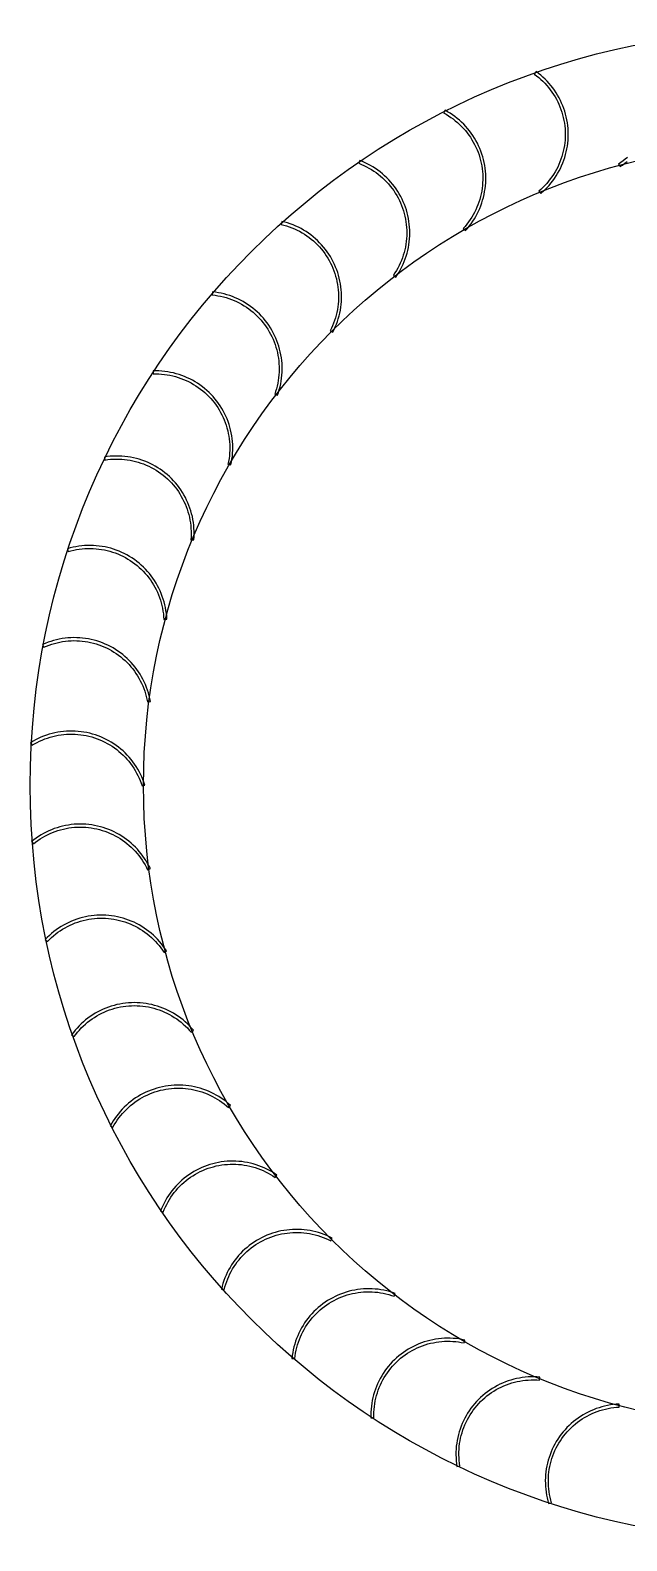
# Model space of a CAD drawing. Extents: x -300 to 300, y -300 to 300.
# Drawn here: x -300 to -63, y -300 to 300 of the extents above; entities that cross this region are included whole.
import ezdxf

# ---------------------------------------------------------------- set-up
doc = ezdxf.new("R2010")
doc.units = 0

msp = doc.modelspace()

# ---------------------------------------------------------------- linework, layer by layer
at = {"layer": 'ALABES'}
for points in [[(-97.198603, 235.129654), (-96.321562, 235.894394), (-95.474161, 236.691851), (-94.657619, 237.520879), (-93.873112, 238.380284), (-93.121769, 239.268828), (-92.404671, 240.185233), (-91.722851, 241.12818), (-91.07729, 242.096312), (-90.468917, 243.088234), (-89.898609, 244.10252), (-89.367185, 245.137709), (-88.87541, 246.192311), (-88.423994, 247.264808), (-88.013584, 248.353657), (-87.644773, 249.45729), (-87.318091, 250.574119), (-87.034008, 251.702535), (-86.792933, 252.840916), (-86.595214, 253.987622), (-86.441133, 255.141003), (-86.330915, 256.299398), (-86.264716, 257.46114), (-86.242633, 258.624557), (-86.264698, 259.787975), (-86.330877, 260.949718), (-86.441077, 262.108115), (-86.595138, 263.261499), (-86.792839, 264.408208), (-87.033896, 265.546592), (-87.317961, 266.675013), (-87.644625, 267.791847), (-88.013418, 268.895486), (-88.423809, 269.984342), (-88.875209, 271.056847), (-89.366966, 272.111457), (-89.898373, 273.146654), (-90.468665, 274.160949), (-91.077022, 275.152881), (-91.722567, 276.121023), (-92.404372, 277.063981), (-93.121455, 277.980398), (-93.872783, 278.868955), (-94.657276, 279.728372), (-95.473805, 280.557413), (-96.321193, 281.354884), (-97.198221, 282.119638), (-98.103628, 282.850574), (-99.036109, 283.546639), (-99.735561, 282.571567), (-98.839564, 281.902735), (-97.969582, 281.200398), (-97.126867, 280.465565), (-96.312633, 279.699295), (-95.528052, 278.90269), (-94.774252, 278.076898), (-94.052319, 277.223106), (-93.363293, 276.342544), (-92.708164, 275.43648), (-92.087875, 274.506217), (-91.503321, 273.553094), (-90.955341, 272.578483), (-90.444726, 271.583788), (-89.972209, 270.57044), (-89.53847, 269.539897), (-89.144135, 268.493644), (-88.789771, 267.433185), (-88.475888, 266.360047), (-88.202938, 265.275776), (-87.971313, 264.181931), (-87.781346, 263.080087), (-87.633313, 261.97183), (-87.527425, 260.858756), (-87.463834, 259.742466), (-87.442633, 258.624567), (-87.463852, 257.506669), (-87.527461, 256.39038), (-87.633367, 255.277307), (-87.781419, 254.169053), (-87.971403, 253.067212), (-88.203045, 251.973371), (-88.476014, 250.889104), (-88.789914, 249.815971), (-89.144296, 248.755518), (-89.538648, 247.709271), (-89.972402, 246.678735), (-90.444936, 245.665395), (-90.955568, 244.670708), (-91.503563, 243.696106), (-92.088133, 242.742993), (-92.708436, 241.81274), (-93.36358, 240.906686), (-94.052621, 240.026135), (-94.774568, 239.172356), (-95.528381, 238.346575), (-96.312975, 237.549983), (-97.127221, 236.783727), (-97.969948, 236.048907)], [(-127.057634, 220.431124), (-126.287915, 221.303798), (-125.551852, 222.205041), (-124.850506, 223.133557), (-124.184885, 224.088008), (-123.555948, 225.06702), (-122.9646, 226.069186), (-122.411693, 227.093061), (-121.898021, 228.137172), (-121.424325, 229.200017), (-120.991286, 230.280066), (-120.599528, 231.375763), (-120.249614, 232.485533), (-119.942048, 233.607776), (-119.677273, 234.740879), (-119.45567, 235.88321), (-119.277558, 237.033124), (-119.143194, 238.188968), (-119.05277, 239.349076), (-119.006417, 240.511779), (-119.004201, 241.675404), (-119.046126, 242.838275), (-119.132132, 243.998719), (-119.262094, 245.155066), (-119.435826, 246.30565), (-119.653078, 247.448817), (-119.913536, 248.58292), (-120.216826, 249.706326), (-120.562511, 250.81742), (-120.950094, 251.914601), (-121.379017, 252.996291), (-121.848663, 254.060932), (-122.358355, 255.106992), (-122.90736, 256.132965), (-123.494887, 257.137375), (-124.120091, 258.118776), (-124.782073, 259.075754), (-125.479878, 260.006934), (-126.212503, 260.910973), (-126.978894, 261.786572), (-127.777946, 262.63247), (-128.608511, 263.447448), (-129.469392, 264.230335), (-130.35935, 264.980003), (-131.277104, 265.695373), (-132.221334, 266.375416), (-133.190679, 267.019152), (-134.183746, 267.625655), (-135.199104, 268.194052), (-135.7653, 267.136025), (-134.789668, 266.589866), (-133.835455, 266.007093), (-132.904035, 265.388543), (-131.996749, 264.735107), (-131.114902, 264.047726), (-130.259764, 263.327389), (-129.432565, 262.575133), (-128.634497, 261.79204), (-127.866707, 260.979239), (-127.130302, 260.137898), (-126.426341, 259.269229), (-125.755837, 258.374482), (-125.119756, 257.454946), (-124.519013, 256.511943), (-123.954473, 255.546831), (-123.426948, 254.560999), (-122.937198, 253.555866), (-122.485927, 252.532879), (-122.073786, 251.493511), (-121.701367, 250.439257), (-121.369207, 249.371635), (-121.077783, 248.292182), (-120.827515, 247.202451), (-120.618764, 246.104012), (-120.451829, 244.998444), (-120.326952, 243.88734), (-120.244311, 242.772298), (-120.204026, 241.654925), (-120.206155, 240.536827), (-120.250695, 239.419615), (-120.337581, 238.304896), (-120.466688, 237.194276), (-120.637832, 236.089352), (-120.850764, 234.991715), (-121.10518, 233.902945), (-121.400712, 232.824609), (-121.736935, 231.75826), (-122.113366, 230.705432), (-122.529462, 229.667641), (-122.984625, 228.64638), (-123.478199, 227.643119), (-124.009474, 226.659303), (-124.577685, 225.696348), (-125.182015, 224.755639), (-125.821593, 223.838532), (-126.495499, 222.946345), (-127.202763, 222.080363), (-127.942366, 221.241832)], [(-154.742673, 201.960956), (-154.093446, 202.926633), (-153.481316, 203.916241), (-152.907166, 204.928357), (-152.371821, 205.961523), (-151.876051, 207.014253), (-151.420571, 208.085031), (-151.006036, 209.172316), (-150.633043, 210.274543), (-150.302128, 211.390125), (-150.013769, 212.517456), (-149.768379, 213.654915), (-149.566313, 214.800862), (-149.407861, 215.953651), (-149.293251, 217.111619), (-149.222648, 218.273102), (-149.196153, 219.436428), (-149.213806, 220.599921), (-149.27558, 221.761907), (-149.381387, 222.920713), (-149.531074, 224.074672), (-149.724426, 225.222123), (-149.961164, 226.361413), (-150.240948, 227.490903), (-150.563375, 228.608968), (-150.927981, 229.713997), (-151.334241, 230.804401), (-151.78157, 231.878609), (-152.269325, 232.935077), (-152.796803, 233.972282), (-153.363246, 234.988732), (-153.967837, 235.982963), (-154.609706, 236.953546), (-155.287931, 237.899083), (-156.001534, 238.818212), (-156.749488, 239.709611), (-157.530716, 240.571997), (-158.344095, 241.404128), (-159.188454, 242.204806), (-160.062576, 242.97288), (-160.965204, 243.707244), (-161.895039, 244.40684), (-162.850742, 245.070661), (-163.830938, 245.697753), (-164.834216, 246.287212), (-165.859131, 246.83819), (-166.904208, 247.349894), (-167.967943, 247.821587), (-169.048806, 248.252591), (-169.472057, 247.129712), (-168.433484, 246.715571), (-167.411367, 246.262333), (-166.407179, 245.770649), (-165.422364, 245.241229), (-164.45834, 244.674832), (-163.516495, 244.072276), (-162.598184, 243.434426), (-161.704729, 242.762202), (-160.837416, 242.056571), (-159.997494, 241.318548), (-159.186171, 240.549196), (-158.404616, 239.749622), (-157.653953, 238.920978), (-156.935263, 238.064455), (-156.24958, 237.181287), (-155.597891, 236.272745), (-154.981135, 235.340136), (-154.400198, 234.384804), (-153.855918, 233.408123), (-153.349078, 232.411499), (-152.880406, 231.396366), (-152.450579, 230.364186), (-152.060214, 229.316445), (-151.709873, 228.25465), (-151.400061, 227.18033), (-151.131224, 226.095031), (-150.903748, 225.000316), (-150.717961, 223.89776), (-150.574131, 222.788949), (-150.472464, 221.675482), (-150.413107, 220.558959), (-150.396145, 219.440987), (-150.421602, 218.323178), (-150.489443, 217.207138), (-150.599569, 216.094475), (-150.751822, 214.98679), (-150.945982, 213.885677), (-151.181771, 212.792722), (-151.458848, 211.709498), (-151.776816, 210.637563), (-152.135215, 209.578462), (-152.533532, 208.533717), (-152.971191, 207.504834), (-153.447563, 206.493292), (-153.961963, 205.500549), (-154.51365, 204.528032), (-155.10183, 203.577142), (-155.725656, 202.649248)], [(-179.780023, 180.03518), (-179.262396, 181.077336), (-178.784673, 182.138378), (-178.347542, 183.216776), (-177.951632, 184.310981), (-177.597513, 185.419415), (-177.285694, 186.540484), (-177.016625, 187.672575), (-176.790692, 188.814057), (-176.608221, 189.963288), (-176.469475, 191.118614), (-176.374653, 192.278371), (-176.323891, 193.44089), (-176.317264, 194.604498), (-176.354779, 195.76752), (-176.436384, 196.928282), (-176.561961, 198.085113), (-176.731329, 199.236348), (-176.944244, 200.38033), (-177.2004, 201.515412), (-177.499429, 202.639961), (-177.840898, 203.752357), (-178.224319, 204.851), (-178.649137, 205.934308), (-179.114742, 207.000722), (-179.620464, 208.048708), (-180.165575, 209.076755), (-180.74929, 210.083385), (-181.370768, 211.06715), (-182.029116, 212.026631), (-182.723386, 212.96045), (-183.452578, 213.867261), (-184.215643, 214.745759), (-185.011482, 215.594681), (-185.838951, 216.412803), (-186.696857, 217.198948), (-187.583966, 217.951985), (-188.499001, 218.67083), (-189.440646, 219.354448), (-190.407544, 220.001855), (-191.398303, 220.612119), (-192.411499, 221.184362), (-193.445672, 221.717761), (-194.499334, 222.211546), (-195.570968, 222.665008), (-196.659032, 223.077494), (-197.761959, 223.448411), (-198.878162, 223.777223), (-200.006035, 224.063459), (-200.2791, 222.89494), (-199.195356, 222.619904), (-198.122825, 222.303956), (-197.06305, 221.947552), (-196.017557, 221.551205), (-194.98785, 221.115484), (-193.975413, 220.641018), (-192.981703, 220.128489), (-192.008148, 219.578635), (-191.056152, 218.992248), (-190.127084, 218.370171), (-189.222282, 217.7133), (-188.343048, 217.02258), (-187.490647, 216.299005), (-186.666307, 215.543618), (-185.871213, 214.757505), (-185.106511, 213.941798), (-184.373302, 213.097671), (-183.672639, 212.226339), (-183.005533, 211.329057), (-182.372943, 210.407115), (-181.77578, 209.461841), (-181.214903, 208.494595), (-180.69112, 207.50677), (-180.205185, 206.499788), (-179.757796, 205.475097), (-179.349599, 204.434174), (-178.98118, 203.378515), (-178.65307, 202.309642), (-178.365742, 201.229091), (-178.119608, 200.138419), (-177.915023, 199.039196), (-177.752281, 197.933003), (-177.631618, 196.821434), (-177.553206, 195.706087), (-177.517158, 194.588568), (-177.523526, 193.470487), (-177.572301, 192.353451), (-177.663414, 191.23907), (-177.796731, 190.128947), (-177.972063, 189.02468), (-178.189156, 187.927859), (-178.447698, 186.840061), (-178.747317, 185.762854), (-179.087581, 184.697787), (-179.468001, 183.646394), (-179.888029, 182.610188), (-180.347061, 181.59066), (-180.844436, 180.589278)], [(-201.741286, 155.028952), (-201.364116, 156.129757), (-201.028974, 157.244076), (-200.736342, 158.370306), (-200.486642, 159.506826), (-200.280232, 160.651999), (-200.117409, 161.804178), (-199.998409, 162.961704), (-199.923403, 164.122911), (-199.892498, 165.286128), (-199.905739, 166.449679), (-199.963107, 167.611891), (-200.064519, 168.77109), (-200.209829, 169.925609), (-200.398829, 171.073784), (-200.631245, 172.213964), (-200.906744, 173.344507), (-201.22493, 174.463786), (-201.585343, 175.57019), (-201.987466, 176.662126), (-202.430719, 177.738023), (-202.914464, 178.796332), (-203.438006, 179.83553), (-204.00059, 180.85412), (-204.601407, 181.850637), (-205.239592, 182.823647), (-205.914226, 183.771748), (-206.624339, 184.693576), (-207.368908, 185.587805), (-208.146861, 186.453147), (-208.957079, 187.288356), (-209.798395, 188.092231), (-210.669599, 188.863613), (-211.569436, 189.601394), (-212.496612, 190.304511), (-213.449791, 190.971951), (-214.427602, 191.602755), (-215.428637, 192.196014), (-216.451455, 192.750874), (-217.494585, 193.266537), (-218.556524, 193.74226), (-219.635745, 194.177359), (-220.730693, 194.571207), (-221.839792, 194.923238), (-222.961447, 195.232945), (-224.094042, 195.499881), (-225.235948, 195.723663), (-226.385521, 195.903969), (-227.541106, 196.040539), (-227.659313, 194.846375), (-226.548941, 194.715148), (-225.444345, 194.541897), (-224.347117, 194.32687), (-223.258834, 194.070378), (-222.181064, 193.772789), (-221.115359, 193.434532), (-220.063251, 193.056093), (-219.026255, 192.638017), (-218.005865, 192.180907), (-217.003548, 191.685419), (-216.020747, 191.152268), (-215.058878, 190.582221), (-214.119324, 189.976097), (-213.203438, 189.33477), (-212.312539, 188.659163), (-211.447908, 187.950248), (-210.61079, 187.209046), (-209.80239, 186.436623), (-209.023872, 185.634092), (-208.276357, 184.802607), (-207.560919, 183.943365), (-206.87859, 183.057604), (-206.230351, 182.146597), (-205.617135, 181.211657), (-205.039825, 180.254128), (-204.499252, 179.275391), (-203.996195, 178.276852), (-203.531376, 177.25995), (-203.105465, 176.226147), (-202.719076, 175.176933), (-202.372763, 174.113818), (-202.067027, 173.038331), (-201.802307, 171.95202), (-201.578984, 170.85645), (-201.397379, 169.753198), (-201.257754, 168.64385), (-201.160309, 167.530005), (-201.105186, 166.413265), (-201.092463, 165.295237), (-201.122159, 164.177532), (-201.194231, 163.061758), (-201.308575, 161.94952), (-201.465027, 160.84242), (-201.663361, 159.742052), (-201.903292, 158.649999), (-202.184475, 157.567833), (-202.506504, 156.497112), (-202.868917, 155.439376)], [(-220.2507, 127.370136), (-220.020441, 128.510754), (-219.833614, 129.659285), (-219.690488, 130.814076), (-219.591269, 131.973465), (-219.5361, 133.135783), (-219.52506, 134.299358), (-219.558166, 135.462513), (-219.635369, 136.623576), (-219.756559, 137.780875), (-219.92156, 138.932744), (-220.130136, 140.077525), (-220.381987, 141.21357), (-220.676749, 142.339245), (-221.013998, 143.452928), (-221.39325, 144.553017), (-221.813958, 145.637928), (-222.275516, 146.7061), (-222.777261, 147.755995), (-223.31847, 148.786102), (-223.898363, 149.794939), (-224.516107, 150.781052), (-225.170812, 151.743023), (-225.861536, 152.679468), (-226.587285, 153.589037), (-227.347013, 154.470423), (-228.139628, 155.322355), (-228.963988, 156.143609), (-229.818907, 156.933002), (-230.703155, 157.689397), (-231.615458, 158.411706), (-232.554503, 159.09889), (-233.51894, 159.749958), (-234.507378, 160.363975), (-235.518397, 160.940056), (-236.55054, 161.477371), (-237.602322, 161.975148), (-238.672229, 162.432671), (-239.758721, 162.849279), (-240.860234, 163.224375), (-241.975182, 163.557417), (-243.101962, 163.847928), (-244.23895, 164.095487), (-245.38451, 164.299739), (-246.536994, 164.460391), (-247.694742, 164.57721), (-248.856088, 164.650029), (-250.01936, 164.678743), (-251.182885, 164.66331), (-251.144211, 163.463934), (-250.02621, 163.478763), (-248.908451, 163.451172), (-247.792542, 163.381202), (-246.680091, 163.268954), (-245.572699, 163.114588), (-244.471959, 162.918327), (-243.379456, 162.680453), (-242.296762, 162.401309), (-241.225436, 162.081297), (-240.16702, 161.720877), (-239.123038, 161.320568), (-238.094991, 160.880947), (-237.08436, 160.402645), (-236.0926, 159.886352), (-235.121138, 159.332811), (-234.171372, 158.742818), (-233.244669, 158.117222), (-232.342364, 157.456925), (-231.465755, 156.762876), (-230.616104, 156.036075), (-229.794634, 155.277568), (-229.002527, 154.488446), (-228.240924, 153.669845), (-227.51092, 152.822944), (-226.813566, 151.948962), (-226.149867, 151.049156), (-225.520777, 150.124822), (-224.927203, 149.177291), (-224.369998, 148.207925), (-223.849964, 147.218121), (-223.36785, 146.209304), (-222.92435, 145.182924), (-222.520103, 144.14046), (-222.155689, 143.083412), (-221.831635, 142.013302), (-221.548405, 140.93167), (-221.306409, 139.840073), (-221.105993, 138.740082), (-220.947447, 137.63328), (-220.830999, 136.521261), (-220.756817, 135.405625), (-220.725006, 134.287978), (-220.735614, 133.169928), (-220.788625, 132.053086), (-220.883962, 130.939058), (-221.021488, 129.829449), (-221.201005, 128.725854), (-221.422256, 127.629864)], [(-234.991564, 97.531982), (-234.912155, 98.692896), (-234.87684, 99.855987), (-234.885669, 101.01958), (-234.938629, 102.182001), (-235.035645, 103.341577), (-235.176577, 104.496638), (-235.361222, 105.645521), (-235.589313, 106.786574), (-235.860524, 107.918154), (-236.174463, 109.038631), (-236.530678, 110.146394), (-236.928658, 111.239847), (-237.367828, 112.317417), (-237.847557, 113.377553), (-238.367155, 114.418728), (-238.925873, 115.439444), (-239.522907, 116.438232), (-240.157398, 117.413655), (-240.828433, 118.364307), (-241.535045, 119.288821), (-242.276217, 120.185867), (-243.050884, 121.054152), (-243.857929, 121.892427), (-244.696191, 122.699486), (-245.564464, 123.474167), (-246.461497, 124.215354), (-247.386, 124.921981), (-248.336642, 125.593031), (-249.312054, 126.227538), (-250.310832, 126.824588), (-251.33154, 127.383323), (-252.372706, 127.902937), (-253.432834, 128.382684), (-254.510397, 128.821872), (-255.603844, 129.219869), (-256.711601, 129.576102), (-257.832073, 129.890059), (-258.963648, 130.161288), (-260.104697, 130.389399), (-261.253578, 130.574062), (-262.408637, 130.715012), (-263.568211, 130.812047), (-264.730631, 130.865027), (-265.894224, 130.873874), (-267.057315, 130.838578), (-268.218231, 130.759188), (-269.375299, 130.635819), (-270.526855, 130.468647), (-270.331963, 129.28458), (-269.225461, 129.44521), (-268.113663, 129.563753), (-266.998169, 129.640036), (-265.880584, 129.673952), (-264.762517, 129.66545), (-263.645576, 129.614544), (-262.531371, 129.521305), (-261.421504, 129.38587), (-260.317574, 129.208431), (-259.221168, 128.989246), (-258.133866, 128.728629), (-257.057233, 128.426955), (-255.992817, 128.08466), (-254.942152, 127.702234), (-253.906749, 127.28023), (-252.888099, 126.819253), (-251.887668, 126.319969), (-250.906896, 125.783095), (-249.947195, 125.209405), (-249.009946, 124.599723), (-248.096499, 123.954928), (-247.208167, 123.275948), (-246.346231, 122.56376), (-245.511929, 121.819389), (-244.706464, 121.043906), (-243.930995, 120.238429), (-243.186637, 119.404115), (-242.474463, 118.542167), (-241.795497, 117.653824), (-241.150717, 116.740366), (-240.541051, 115.803108), (-239.967376, 114.843397), (-239.430518, 113.862617), (-238.93125, 112.862178), (-238.47029, 111.84352), (-238.048302, 110.808111), (-237.665894, 109.757439), (-237.323615, 108.693018), (-237.021959, 107.616379), (-236.76136, 106.529073), (-236.542192, 105.432664), (-236.364772, 104.328731), (-236.229354, 103.218862), (-236.136134, 102.104655), (-236.085245, 100.987714), (-236.076762, 99.869646), (-236.110696, 98.752062), (-236.186998, 97.636569)], [(-245.711657, 66.025028), (-245.784457, 67.186375), (-245.901257, 68.344125), (-246.06189, 69.496612), (-246.266124, 70.642175), (-246.513665, 71.779167), (-246.804157, 72.905951), (-247.137181, 74.020905), (-247.512259, 75.122424), (-247.92885, 76.208923), (-248.386355, 77.278837), (-248.884115, 78.330627), (-249.421414, 79.362779), (-249.997478, 80.373807), (-250.611479, 81.362256), (-251.262532, 82.326703), (-251.9497, 83.265759), (-252.671994, 84.178074), (-253.428375, 85.062334), (-254.217754, 85.917266), (-255.038995, 86.741639), (-255.890914, 87.534268), (-256.772287, 88.294011), (-257.681845, 89.019774), (-258.618278, 89.710513), (-259.580239, 90.365234), (-260.566342, 90.982994), (-261.575169, 91.562904), (-262.605268, 92.104129), (-263.655155, 92.605891), (-264.723319, 93.067467), (-265.808224, 93.488192), (-266.908306, 93.867462), (-268.021984, 94.204729), (-269.147654, 94.49951), (-270.283695, 94.751378), (-271.428472, 94.959973), (-272.580339, 95.124993), (-273.737636, 95.246202), (-274.898697, 95.323424), (-276.061853, 95.356548), (-277.225427, 95.345527), (-278.387746, 95.290377), (-279.547137, 95.191177), (-280.701931, 95.04807), (-281.850465, 94.861261), (-282.991086, 94.631021), (-284.122152, 94.357679), (-285.242037, 94.04163), (-284.894259, 92.89313), (-283.818191, 93.196814), (-282.731377, 93.459461), (-281.635383, 93.680694), (-280.531786, 93.860193), (-279.422174, 93.997701), (-278.308145, 94.09302), (-277.191301, 94.146013), (-276.073252, 94.156602), (-274.955605, 94.124774), (-273.83997, 94.050573), (-272.727953, 93.934107), (-271.621154, 93.775543), (-270.521166, 93.57511), (-269.429573, 93.333096), (-268.347945, 93.049849), (-267.27784, 92.725777), (-266.220799, 92.361346), (-265.178341, 91.957082), (-264.151969, 91.513565), (-263.143159, 91.031435), (-262.153364, 90.511385), (-261.184007, 89.954164), (-260.236485, 89.360574), (-259.312162, 88.73147), (-258.412367, 88.067756), (-257.538396, 87.370388), (-256.691506, 86.640371), (-255.872918, 85.878754), (-255.083809, 85.086634), (-254.325315, 84.265152), (-253.598527, 83.415489), (-252.904493, 82.538868), (-252.24421, 81.636553), (-251.61863, 80.70984), (-251.028652, 79.760065), (-250.475127, 78.788593), (-249.95885, 77.796825), (-249.480565, 76.786186), (-249.04096, 75.758132), (-248.640668, 74.714143), (-248.280265, 73.655721), (-247.96027, 72.58439), (-247.681144, 71.501692), (-247.443288, 70.409185), (-247.247045, 69.308442), (-247.092697, 68.201047), (-246.980466, 67.088594), (-246.910515, 65.972685)], [(-252.227555, 33.388368), (-252.451319, 34.530277), (-252.718237, 35.662877), (-253.027925, 36.784537), (-253.379938, 37.893642), (-253.773768, 38.988597), (-254.208849, 40.067824), (-254.684555, 41.129771), (-255.200201, 42.172909), (-255.755045, 43.195736), (-256.348288, 44.196781), (-256.979076, 45.174602), (-257.646501, 46.127792), (-258.349602, 47.054979), (-259.087368, 47.954828), (-259.858737, 48.826045), (-260.662598, 49.667374), (-261.497794, 50.477606), (-262.363123, 51.255573), (-263.25734, 52.000156), (-264.179156, 52.710284), (-265.127247, 53.384933), (-266.100246, 54.023134), (-267.096753, 54.623967), (-268.115335, 55.186568), (-269.154524, 55.710127), (-270.212825, 56.193889), (-271.288715, 56.63716), (-272.380644, 57.0393), (-273.487043, 57.399731), (-274.606317, 57.717935), (-275.736855, 57.993452), (-276.877031, 58.225888), (-278.025203, 58.414906), (-279.179719, 58.560235), (-280.338917, 58.661666), (-281.501128, 58.719052), (-282.664679, 58.732312), (-283.827896, 58.701426), (-284.989104, 58.626438), (-286.146632, 58.507457), (-287.298814, 58.344654), (-288.443991, 58.138262), (-289.580515, 57.88858), (-290.706749, 57.595966), (-291.821074, 57.260842), (-292.921884, 56.88369), (-294.007596, 56.465053), (-295.076647, 56.005534), (-294.581936, 54.912254), (-293.554712, 55.353795), (-292.511479, 55.756052), (-291.453738, 56.118448), (-290.383011, 56.44046), (-289.300841, 56.721626), (-288.208784, 56.961539), (-287.108412, 57.159855), (-286.00131, 57.316289), (-284.88907, 57.430615), (-283.773295, 57.502669), (-282.655589, 57.532346), (-281.537562, 57.519606), (-280.420823, 57.464464), (-279.306979, 57.367002), (-278.197634, 57.227359), (-277.094384, 57.045736), (-275.998818, 56.822395), (-274.912512, 56.557657), (-273.837029, 56.251903), (-272.773919, 55.905574), (-271.724712, 55.519167), (-270.690916, 55.09324), (-269.674022, 54.628405), (-268.675491, 54.125331), (-267.696762, 53.584742), (-266.739243, 53.007416), (-265.804313, 52.394185), (-264.893317, 51.745931), (-264.007566, 51.063588), (-263.148336, 50.348137), (-262.316863, 49.600607), (-261.514344, 48.822076), (-260.741935, 48.013664), (-260.000746, 47.176534), (-259.291845, 46.311892), (-258.616252, 45.420982), (-257.974941, 44.505085), (-257.368832, 43.565522), (-256.7988, 42.603643), (-256.265665, 41.620834), (-255.770194, 40.618509), (-255.3131, 39.598111), (-254.895041, 38.561109), (-254.51662, 37.508995), (-254.178379, 36.443283), (-253.880808, 35.365509), (-253.624333, 34.277222), (-253.409324, 33.17999)], [(-254.42777, 0.180423), (-254.798668, 1.283357), (-255.211137, 2.371427), (-255.664581, 3.443069), (-256.15835, 4.496739), (-256.691731, 5.53092), (-257.263958, 6.544125), (-257.874206, 7.534895), (-258.521597, 8.501803), (-259.2052, 9.443459), (-259.92403, 10.358506), (-260.677053, 11.245627), (-261.463184, 12.103546), (-262.281293, 12.931028), (-263.130201, 13.726881), (-264.008687, 14.48996), (-264.915486, 15.219167), (-265.849294, 15.913451), (-266.808765, 16.571815), (-267.792519, 17.19331), (-268.79914, 17.777041), (-269.827179, 18.322168), (-270.875155, 18.827907), (-271.941562, 19.29353), (-273.024863, 19.718366), (-274.1235, 20.101804), (-275.235891, 20.443292), (-276.360435, 20.742338), (-277.495513, 20.998513), (-278.639491, 21.211446), (-279.790724, 21.380833), (-280.947553, 21.506429), (-282.108313, 21.588052), (-283.271334, 21.625587), (-284.434943, 21.618978), (-285.597463, 21.568236), (-286.757221, 21.473432), (-287.912549, 21.334705), (-289.061783, 21.152253), (-290.203269, 20.926338), (-291.335364, 20.657287), (-292.456438, 20.345487), (-293.564878, 19.991386), (-294.659089, 19.595493), (-295.737495, 19.15838), (-296.798544, 18.680674), (-297.840709, 18.163064), (-298.862489, 17.606295), (-299.862415, 17.011167), (-299.229234, 15.991814), (-298.268431, 16.563656), (-297.286628, 17.098642), (-296.285238, 17.596), (-295.265703, 18.055016), (-294.22949, 18.475027), (-293.17809, 18.85543), (-292.113018, 19.195677), (-291.035806, 19.495278), (-289.948004, 19.753803), (-288.851179, 19.970878), (-287.746909, 20.146192), (-286.636784, 20.279491), (-285.522401, 20.370586), (-284.405365, 20.419343), (-283.287284, 20.425693), (-282.169766, 20.389627), (-281.05442, 20.311197), (-279.942852, 20.190515), (-278.836662, 20.027756), (-277.737442, 19.823153), (-276.646775, 19.577001), (-275.566229, 19.289655), (-274.497361, 18.961528), (-273.441708, 18.593092), (-272.400791, 18.184878), (-271.376108, 17.737473), (-270.369133, 17.251521), (-269.381317, 16.727722), (-268.41408, 16.166829), (-267.468816, 15.569651), (-266.546884, 14.937046), (-265.649612, 14.269925), (-264.778292, 13.569249), (-263.934177, 12.836025), (-263.118482, 12.07131), (-262.332382, 11.276204), (-261.577008, 10.451851), (-260.853448, 9.599439), (-260.162742, 8.720193), (-259.505886, 7.81538), (-258.883824, 6.886302), (-258.297452, 5.934297), (-257.747614, 4.960734), (-257.235101, 3.967015), (-256.760651, 2.95457), (-256.324948, 1.924857), (-255.928617, 0.879357), (-255.57223, -0.180423)], [(-252.274655, -33.030608), (-252.786342, -31.985522), (-253.337303, -30.960599), (-253.926746, -29.957312), (-254.553822, -28.977106), (-255.217628, -28.021392), (-255.917209, -27.091546), (-256.651558, -26.188905), (-257.419617, -25.314771), (-258.220282, -24.470399), (-259.0524, -23.657007), (-259.914773, -22.875764), (-260.80616, -22.127795), (-261.725278, -21.414178), (-262.670803, -20.735938), (-263.641376, -20.094052), (-264.635598, -19.489445), (-265.652038, -18.922986), (-266.689235, -18.395491), (-267.745694, -17.907719), (-268.819895, -17.460373), (-269.910292, -17.054095), (-271.015316, -16.689471), (-272.133375, -16.367026), (-273.262861, -16.087224), (-274.402148, -15.850467), (-275.549595, -15.657097), (-276.703551, -15.507391), (-277.862356, -15.401565), (-279.024341, -15.339772), (-280.187834, -15.322101), (-281.35116, -15.348576), (-282.512644, -15.41916), (-283.670614, -15.533752), (-284.823405, -15.692185), (-285.969356, -15.894233), (-287.106819, -16.139604), (-288.234155, -16.427945), (-289.349742, -16.758842), (-290.451975, -17.131817), (-291.539266, -17.546334), (-292.610052, -18.001797), (-293.66279, -18.497549), (-294.695965, -19.032878), (-295.70809, -19.607012), (-296.697708, -20.219125), (-297.663396, -20.868337), (-298.603762, -21.553712), (-299.517453, -22.274265), (-298.756637, -23.202251), (-297.878694, -22.50989), (-296.97512, -21.851331), (-296.047215, -21.22752), (-295.096316, -20.639355), (-294.12379, -20.087684), (-293.131039, -19.573301), (-292.119489, -19.096945), (-291.090599, -18.659302), (-290.045848, -18.261003), (-288.98674, -17.90262), (-287.9148, -17.58467), (-286.831571, -17.30761), (-285.738613, -17.07184), (-284.637497, -16.877697), (-283.52981, -16.725462), (-282.417145, -16.615354), (-281.301104, -16.547532), (-280.183294, -16.522092), (-279.065323, -16.539072), (-277.948801, -16.598448), (-276.835335, -16.700133), (-275.726527, -16.843981), (-274.623974, -17.029786), (-273.529262, -17.257279), (-272.443968, -17.526134), (-271.369653, -17.835964), (-270.307863, -18.186322), (-269.260128, -18.576704), (-268.227955, -19.006548), (-267.21283, -19.475236), (-266.216215, -19.982092), (-265.239542, -20.526388), (-264.284219, -21.10734), (-263.351621, -21.724112), (-262.443089, -22.375815), (-261.559932, -23.061512), (-260.703421, -23.780217), (-259.874789, -24.530893), (-259.075228, -25.312461), (-258.305889, -26.123796), (-257.56788, -26.963731), (-256.862262, -27.831055), (-256.190053, -28.72452), (-255.552218, -29.642842), (-254.949677, -30.584697), (-254.383296, -31.54873), (-253.853891, -32.533554), (-253.362224, -33.53775)], [(-245.805051, -65.676477), (-246.448771, -64.707121), (-247.128799, -63.76288), (-247.844154, -62.845114), (-248.593807, -61.955144), (-249.37668, -61.09425), (-250.191645, -60.263672), (-251.03753, -59.464606), (-251.913116, -58.698202), (-252.817144, -57.965562), (-253.748312, -57.267741), (-254.70528, -56.605744), (-255.68667, -55.980524), (-256.691071, -55.39298), (-257.717035, -54.843959), (-258.763087, -54.33425), (-259.82772, -53.864587), (-260.909403, -53.435647), (-262.006578, -53.048046), (-263.117666, -52.702342), (-264.241068, -52.399034), (-265.375166, -52.138557), (-266.518329, -51.921288), (-267.668911, -51.747537), (-268.825255, -51.617556), (-269.985698, -51.531531), (-271.148569, -51.489587), (-272.312194, -51.491784), (-273.474898, -51.538118), (-274.635007, -51.628523), (-275.790853, -51.762869), (-276.94077, -51.940963), (-278.083105, -52.162547), (-279.216212, -52.427303), (-280.33846, -52.734851), (-281.448235, -53.084747), (-282.543939, -53.476487), (-283.623995, -53.909509), (-284.686847, -54.383188), (-285.730967, -54.896842), (-286.754851, -55.449733), (-287.757026, -56.041065), (-288.736049, -56.669986), (-289.690511, -57.335591), (-290.619038, -58.036922), (-291.520293, -58.77297), (-292.39298, -59.542675), (-293.235841, -60.344929), (-294.047665, -61.178578), (-293.172231, -61.999319), (-292.39217, -61.198287), (-291.582286, -60.427421), (-290.743743, -59.687831), (-289.87775, -58.980581), (-288.985552, -58.30669), (-288.068433, -57.667127), (-287.127715, -57.062812), (-286.164751, -56.494617), (-285.180926, -55.963358), (-284.177658, -55.4698), (-283.156389, -55.014654), (-282.118591, -54.598574), (-281.065757, -54.222161), (-279.999402, -53.885955), (-278.921062, -53.59044), (-277.832288, -53.336042), (-276.734648, -53.123127), (-275.629721, -52.952002), (-274.519098, -52.822912), (-273.404378, -52.736044), (-272.287165, -52.691523), (-271.169067, -52.689412), (-270.051694, -52.729715), (-268.936654, -52.812374), (-267.825552, -52.93727), (-266.719987, -53.104222), (-265.621551, -53.312991), (-264.531824, -53.563277), (-263.452376, -53.854718), (-262.384759, -54.186896), (-261.330511, -54.559332), (-260.29115, -54.97149), (-259.26817, -55.422777), (-258.263046, -55.912543), (-257.277222, -56.440084), (-256.31212, -57.00464), (-255.369126, -57.605398), (-254.4496, -58.241494), (-253.554864, -58.912013), (-252.686206, -59.615988), (-251.844878, -60.352407), (-251.032089, -61.120209), (-250.249009, -61.91829), (-249.496766, -62.745501), (-248.776443, -63.600651), (-248.089076, -64.482509), (-247.435655, -65.389806), (-246.817121, -66.321236)], [(-235.129654, -97.198603), (-235.894394, -96.321562), (-236.691851, -95.474161), (-237.520879, -94.657619), (-238.380284, -93.873112), (-239.268828, -93.121769), (-240.185233, -92.404671), (-241.12818, -91.722851), (-242.096312, -91.07729), (-243.088234, -90.468917), (-244.10252, -89.898609), (-245.137709, -89.367185), (-246.192311, -88.87541), (-247.264808, -88.423994), (-248.353657, -88.013584), (-249.45729, -87.644773), (-250.574119, -87.318091), (-251.702535, -87.034008), (-252.840916, -86.792933), (-253.987622, -86.595214), (-255.141003, -86.441133), (-256.299398, -86.330915), (-257.46114, -86.264716), (-258.624557, -86.242633), (-259.787975, -86.264698), (-260.949718, -86.330877), (-262.108115, -86.441077), (-263.261499, -86.595138), (-264.408208, -86.792839), (-265.546592, -87.033896), (-266.675013, -87.317961), (-267.791847, -87.644625), (-268.895486, -88.013418), (-269.984342, -88.423809), (-271.056847, -88.875209), (-272.111457, -89.366966), (-273.146654, -89.898373), (-274.160949, -90.468665), (-275.152881, -91.077022), (-276.121023, -91.722567), (-277.063981, -92.404372), (-277.980398, -93.121455), (-278.868955, -93.872783), (-279.728372, -94.657276), (-280.557413, -95.473805), (-281.354884, -96.321193), (-282.119638, -97.198221), (-282.850574, -98.103628), (-283.546639, -99.036109), (-282.571567, -99.735561), (-281.902735, -98.839564), (-281.200398, -97.969582), (-280.465565, -97.126867), (-279.699295, -96.312633), (-278.90269, -95.528052), (-278.076898, -94.774252), (-277.223106, -94.052319), (-276.342544, -93.363293), (-275.43648, -92.708164), (-274.506217, -92.087875), (-273.553094, -91.503321), (-272.578483, -90.955341), (-271.583788, -90.444726), (-270.57044, -89.972209), (-269.539897, -89.53847), (-268.493644, -89.144135), (-267.433185, -88.789771), (-266.360047, -88.475888), (-265.275776, -88.202938), (-264.181931, -87.971313), (-263.080087, -87.781346), (-261.97183, -87.633313), (-260.858756, -87.527425), (-259.742466, -87.463834), (-258.624567, -87.442633), (-257.506669, -87.463852), (-256.39038, -87.527461), (-255.277307, -87.633367), (-254.169053, -87.781419), (-253.067212, -87.971403), (-251.973371, -88.203045), (-250.889104, -88.476014), (-249.815971, -88.789914), (-248.755518, -89.144296), (-247.709271, -89.538648), (-246.678735, -89.972402), (-245.665395, -90.444936), (-244.670708, -90.955568), (-243.696106, -91.503563), (-242.742993, -92.088133), (-241.81274, -92.708436), (-240.906686, -93.36358), (-240.026135, -94.052621), (-239.172356, -94.774568), (-238.346575, -95.528381), (-237.549983, -96.312975), (-236.783727, -97.127221), (-236.048907, -97.969948)], [(-220.431124, -127.057634), (-221.303798, -126.287915), (-222.205041, -125.551852), (-223.133557, -124.850506), (-224.088008, -124.184885), (-225.06702, -123.555948), (-226.069186, -122.9646), (-227.093061, -122.411693), (-228.137172, -121.898021), (-229.200017, -121.424325), (-230.280066, -120.991286), (-231.375763, -120.599528), (-232.485533, -120.249614), (-233.607776, -119.942048), (-234.740879, -119.677273), (-235.88321, -119.45567), (-237.033124, -119.277558), (-238.188968, -119.143194), (-239.349076, -119.05277), (-240.511779, -119.006417), (-241.675404, -119.004201), (-242.838275, -119.046126), (-243.998719, -119.132132), (-245.155066, -119.262094), (-246.30565, -119.435826), (-247.448817, -119.653078), (-248.58292, -119.913536), (-249.706326, -120.216826), (-250.81742, -120.562511), (-251.914601, -120.950094), (-252.996291, -121.379017), (-254.060932, -121.848663), (-255.106992, -122.358355), (-256.132965, -122.90736), (-257.137375, -123.494887), (-258.118776, -124.120091), (-259.075754, -124.782073), (-260.006934, -125.479878), (-260.910973, -126.212503), (-261.786572, -126.978894), (-262.63247, -127.777946), (-263.447448, -128.608511), (-264.230335, -129.469392), (-264.980003, -130.35935), (-265.695373, -131.277104), (-266.375416, -132.221334), (-267.019152, -133.190679), (-267.625655, -134.183746), (-268.194052, -135.199104), (-267.136025, -135.7653), (-266.589866, -134.789668), (-266.007093, -133.835455), (-265.388543, -132.904035), (-264.735107, -131.996749), (-264.047726, -131.114902), (-263.327389, -130.259764), (-262.575133, -129.432565), (-261.79204, -128.634497), (-260.979239, -127.866707), (-260.137898, -127.130302), (-259.269229, -126.426341), (-258.374482, -125.755837), (-257.454946, -125.119756), (-256.511943, -124.519013), (-255.546831, -123.954473), (-254.560999, -123.426948), (-253.555866, -122.937198), (-252.532879, -122.485927), (-251.493511, -122.073786), (-250.439257, -121.701367), (-249.371635, -121.369207), (-248.292182, -121.077783), (-247.202451, -120.827515), (-246.104012, -120.618764), (-244.998444, -120.451829), (-243.88734, -120.326952), (-242.772298, -120.244311), (-241.654925, -120.204026), (-240.536827, -120.206155), (-239.419615, -120.250695), (-238.304896, -120.337581), (-237.194276, -120.466688), (-236.089352, -120.637832), (-234.991715, -120.850764), (-233.902945, -121.10518), (-232.824609, -121.400712), (-231.75826, -121.736935), (-230.705432, -122.113366), (-229.667641, -122.529462), (-228.64638, -122.984625), (-227.643119, -123.478199), (-226.659303, -124.009474), (-225.696348, -124.577685), (-224.755639, -125.182015), (-223.838532, -125.821593), (-222.946345, -126.495499), (-222.080363, -127.202763), (-221.241832, -127.942366)], [(-201.960956, -154.742673), (-202.926633, -154.093446), (-203.916241, -153.481316), (-204.928357, -152.907166), (-205.961523, -152.371821), (-207.014253, -151.876051), (-208.085031, -151.420571), (-209.172316, -151.006036), (-210.274543, -150.633043), (-211.390125, -150.302128), (-212.517456, -150.013769), (-213.654915, -149.768379), (-214.800862, -149.566313), (-215.953651, -149.407861), (-217.111619, -149.293251), (-218.273102, -149.222648), (-219.436428, -149.196153), (-220.599921, -149.213806), (-221.761907, -149.27558), (-222.920713, -149.381387), (-224.074672, -149.531074), (-225.222123, -149.724426), (-226.361413, -149.961164), (-227.490903, -150.240948), (-228.608968, -150.563375), (-229.713997, -150.927981), (-230.804401, -151.334241), (-231.878609, -151.78157), (-232.935077, -152.269325), (-233.972282, -152.796803), (-234.988732, -153.363246), (-235.982963, -153.967837), (-236.953546, -154.609706), (-237.899083, -155.287931), (-238.818212, -156.001534), (-239.709611, -156.749488), (-240.571997, -157.530716), (-241.404128, -158.344095), (-242.204806, -159.188454), (-242.97288, -160.062576), (-243.707244, -160.965204), (-244.40684, -161.895039), (-245.070661, -162.850742), (-245.697753, -163.830938), (-246.287212, -164.834216), (-246.83819, -165.859131), (-247.349894, -166.904208), (-247.821587, -167.967943), (-248.252591, -169.048806), (-247.129712, -169.472057), (-246.715571, -168.433484), (-246.262333, -167.411367), (-245.770649, -166.407179), (-245.241229, -165.422364), (-244.674832, -164.45834), (-244.072276, -163.516495), (-243.434426, -162.598184), (-242.762202, -161.704729), (-242.056571, -160.837416), (-241.318548, -159.997494), (-240.549196, -159.186171), (-239.749622, -158.404616), (-238.920978, -157.653953), (-238.064455, -156.935263), (-237.181287, -156.24958), (-236.272745, -155.597891), (-235.340136, -154.981135), (-234.384804, -154.400198), (-233.408123, -153.855918), (-232.411499, -153.349078), (-231.396366, -152.880406), (-230.364186, -152.450579), (-229.316445, -152.060214), (-228.25465, -151.709873), (-227.18033, -151.400061), (-226.095031, -151.131224), (-225.000316, -150.903748), (-223.89776, -150.717961), (-222.788949, -150.574131), (-221.675482, -150.472464), (-220.558959, -150.413107), (-219.440987, -150.396145), (-218.323178, -150.421602), (-217.207138, -150.489443), (-216.094475, -150.599569), (-214.98679, -150.751822), (-213.885677, -150.945982), (-212.792722, -151.181771), (-211.709498, -151.458848), (-210.637563, -151.776816), (-209.578462, -152.135215), (-208.533717, -152.533532), (-207.504834, -152.971191), (-206.493292, -153.447563), (-205.500549, -153.961963), (-204.528032, -154.51365), (-203.577142, -155.10183), (-202.649248, -155.725656)], [(-180.03518, -179.780023), (-181.077336, -179.262396), (-182.138378, -178.784673), (-183.216776, -178.347542), (-184.310981, -177.951632), (-185.419415, -177.597513), (-186.540484, -177.285694), (-187.672575, -177.016625), (-188.814057, -176.790692), (-189.963288, -176.608221), (-191.118614, -176.469475), (-192.278371, -176.374653), (-193.44089, -176.323891), (-194.604498, -176.317264), (-195.76752, -176.354779), (-196.928282, -176.436384), (-198.085113, -176.561961), (-199.236348, -176.731329), (-200.38033, -176.944244), (-201.515412, -177.2004), (-202.639961, -177.499429), (-203.752357, -177.840898), (-204.851, -178.224319), (-205.934308, -178.649137), (-207.000722, -179.114742), (-208.048708, -179.620464), (-209.076755, -180.165575), (-210.083385, -180.74929), (-211.06715, -181.370768), (-212.026631, -182.029116), (-212.96045, -182.723386), (-213.867261, -183.452578), (-214.745759, -184.215643), (-215.594681, -185.011482), (-216.412803, -185.838951), (-217.198948, -186.696857), (-217.951985, -187.583966), (-218.67083, -188.499001), (-219.354448, -189.440646), (-220.001855, -190.407544), (-220.612119, -191.398303), (-221.184362, -192.411499), (-221.717761, -193.445672), (-222.211546, -194.499334), (-222.665008, -195.570968), (-223.077494, -196.659032), (-223.448411, -197.761959), (-223.777223, -198.878162), (-224.063459, -200.006035), (-222.89494, -200.2791), (-222.619904, -199.195356), (-222.303956, -198.122825), (-221.947552, -197.06305), (-221.551205, -196.017557), (-221.115484, -194.98785), (-220.641018, -193.975413), (-220.128489, -192.981703), (-219.578635, -192.008148), (-218.992248, -191.056152), (-218.370171, -190.127084), (-217.7133, -189.222282), (-217.02258, -188.343048), (-216.299005, -187.490647), (-215.543618, -186.666307), (-214.757505, -185.871213), (-213.941798, -185.106511), (-213.097671, -184.373302), (-212.226339, -183.672639), (-211.329057, -183.005533), (-210.407115, -182.372943), (-209.461841, -181.77578), (-208.494595, -181.214903), (-207.50677, -180.69112), (-206.499788, -180.205185), (-205.475097, -179.757796), (-204.434174, -179.349599), (-203.378515, -178.98118), (-202.309642, -178.65307), (-201.229091, -178.365742), (-200.138419, -178.119608), (-199.039196, -177.915023), (-197.933003, -177.752281), (-196.821434, -177.631618), (-195.706087, -177.553206), (-194.588568, -177.517158), (-193.470487, -177.523526), (-192.353451, -177.572301), (-191.23907, -177.663414), (-190.128947, -177.796731), (-189.02468, -177.972063), (-187.927859, -178.189156), (-186.840061, -178.447698), (-185.762854, -178.747317), (-184.697787, -179.087581), (-183.646394, -179.468001), (-182.610188, -179.888029), (-181.59066, -180.347061), (-180.589278, -180.844436)], [(-155.028952, -201.741286), (-156.129757, -201.364116), (-157.244076, -201.028974), (-158.370306, -200.736342), (-159.506826, -200.486642), (-160.651999, -200.280232), (-161.804178, -200.117409), (-162.961704, -199.998409), (-164.122911, -199.923403), (-165.286128, -199.892498), (-166.449679, -199.905739), (-167.611891, -199.963107), (-168.77109, -200.064519), (-169.925609, -200.209829), (-171.073784, -200.398829), (-172.213964, -200.631245), (-173.344507, -200.906744), (-174.463786, -201.22493), (-175.57019, -201.585343), (-176.662126, -201.987466), (-177.738023, -202.430719), (-178.796332, -202.914464), (-179.83553, -203.438006), (-180.85412, -204.00059), (-181.850637, -204.601407), (-182.823647, -205.239592), (-183.771748, -205.914226), (-184.693576, -206.624339), (-185.587805, -207.368908), (-186.453147, -208.146861), (-187.288356, -208.957079), (-188.092231, -209.798395), (-188.863613, -210.669599), (-189.601394, -211.569436), (-190.304511, -212.496612), (-190.971951, -213.449791), (-191.602755, -214.427602), (-192.196014, -215.428637), (-192.750874, -216.451455), (-193.266537, -217.494585), (-193.74226, -218.556524), (-194.177359, -219.635745), (-194.571207, -220.730693), (-194.923238, -221.839792), (-195.232945, -222.961447), (-195.499881, -224.094042), (-195.723663, -225.235948), (-195.903969, -226.385521), (-196.040539, -227.541106), (-194.846375, -227.659313), (-194.715148, -226.548941), (-194.541897, -225.444345), (-194.32687, -224.347117), (-194.070378, -223.258834), (-193.772789, -222.181064), (-193.434532, -221.115359), (-193.056093, -220.063251), (-192.638017, -219.026255), (-192.180907, -218.005865), (-191.685419, -217.003548), (-191.152268, -216.020747), (-190.582221, -215.058878), (-189.976097, -214.119324), (-189.33477, -213.203438), (-188.659163, -212.312539), (-187.950248, -211.447908), (-187.209046, -210.61079), (-186.436623, -209.80239), (-185.634092, -209.023872), (-184.802607, -208.276357), (-183.943365, -207.560919), (-183.057604, -206.87859), (-182.146597, -206.230351), (-181.211657, -205.617135), (-180.254128, -205.039825), (-179.275391, -204.499252), (-178.276852, -203.996195), (-177.25995, -203.531376), (-176.226147, -203.105465), (-175.176933, -202.719076), (-174.113818, -202.372763), (-173.038331, -202.067027), (-171.95202, -201.802307), (-170.85645, -201.578984), (-169.753198, -201.397379), (-168.64385, -201.257754), (-167.530005, -201.160309), (-166.413265, -201.105186), (-165.295237, -201.092463), (-164.177532, -201.122159), (-163.061758, -201.194231), (-161.94952, -201.308575), (-160.84242, -201.465027), (-159.742052, -201.663361), (-158.649999, -201.903292), (-157.567833, -202.184475), (-156.497112, -202.506504), (-155.439376, -202.868917)], [(-127.370136, -220.2507), (-128.510754, -220.020441), (-129.659285, -219.833614), (-130.814076, -219.690488), (-131.973465, -219.591269), (-133.135783, -219.5361), (-134.299358, -219.52506), (-135.462513, -219.558166), (-136.623576, -219.635369), (-137.780875, -219.756559), (-138.932744, -219.92156), (-140.077525, -220.130136), (-141.21357, -220.381987), (-142.339245, -220.676749), (-143.452928, -221.013998), (-144.553017, -221.39325), (-145.637928, -221.813958), (-146.7061, -222.275516), (-147.755995, -222.777261), (-148.786102, -223.31847), (-149.794939, -223.898363), (-150.781052, -224.516107), (-151.743023, -225.170812), (-152.679468, -225.861536), (-153.589037, -226.587285), (-154.470423, -227.347013), (-155.322355, -228.139628), (-156.143609, -228.963988), (-156.933002, -229.818907), (-157.689397, -230.703155), (-158.411706, -231.615458), (-159.09889, -232.554503), (-159.749958, -233.51894), (-160.363975, -234.507378), (-160.940056, -235.518397), (-161.477371, -236.55054), (-161.975148, -237.602322), (-162.432671, -238.672229), (-162.849279, -239.758721), (-163.224375, -240.860234), (-163.557417, -241.975182), (-163.847928, -243.101962), (-164.095487, -244.23895), (-164.299739, -245.38451), (-164.460391, -246.536994), (-164.57721, -247.694742), (-164.650029, -248.856088), (-164.678743, -250.01936), (-164.66331, -251.182885), (-163.463934, -251.144211), (-163.478763, -250.02621), (-163.451172, -248.908451), (-163.381202, -247.792542), (-163.268954, -246.680091), (-163.114588, -245.572699), (-162.918327, -244.471959), (-162.680453, -243.379456), (-162.401309, -242.296762), (-162.081297, -241.225436), (-161.720877, -240.16702), (-161.320568, -239.123038), (-160.880947, -238.094991), (-160.402645, -237.08436), (-159.886352, -236.0926), (-159.332811, -235.121138), (-158.742818, -234.171372), (-158.117222, -233.244669), (-157.456925, -232.342364), (-156.762876, -231.465755), (-156.036075, -230.616104), (-155.277568, -229.794634), (-154.488446, -229.002527), (-153.669845, -228.240924), (-152.822944, -227.51092), (-151.948962, -226.813566), (-151.049156, -226.149867), (-150.124822, -225.520777), (-149.177291, -224.927203), (-148.207925, -224.369998), (-147.218121, -223.849964), (-146.209304, -223.36785), (-145.182924, -222.92435), (-144.14046, -222.520103), (-143.083412, -222.155689), (-142.013302, -221.831635), (-140.93167, -221.548405), (-139.840073, -221.306409), (-138.740082, -221.105993), (-137.63328, -220.947447), (-136.521261, -220.830999), (-135.405625, -220.756817), (-134.287978, -220.725006), (-133.169928, -220.735614), (-132.053086, -220.788625), (-130.939058, -220.883962), (-129.829449, -221.021488), (-128.725854, -221.201005), (-127.629864, -221.422256)], [(-97.531982, -234.991564), (-98.692896, -234.912155), (-99.855987, -234.87684), (-101.01958, -234.885669), (-102.182001, -234.938629), (-103.341577, -235.035645), (-104.496638, -235.176577), (-105.645521, -235.361222), (-106.786574, -235.589313), (-107.918154, -235.860524), (-109.038631, -236.174463), (-110.146394, -236.530678), (-111.239847, -236.928658), (-112.317417, -237.367828), (-113.377553, -237.847557), (-114.418728, -238.367155), (-115.439444, -238.925873), (-116.438232, -239.522907), (-117.413655, -240.157398), (-118.364307, -240.828433), (-119.288821, -241.535045), (-120.185867, -242.276217), (-121.054152, -243.050884), (-121.892427, -243.857929), (-122.699486, -244.696191), (-123.474167, -245.564464), (-124.215354, -246.461497), (-124.921981, -247.386), (-125.593031, -248.336642), (-126.227538, -249.312054), (-126.824588, -250.310832), (-127.383323, -251.33154), (-127.902937, -252.372706), (-128.382684, -253.432834), (-128.821872, -254.510397), (-129.219869, -255.603844), (-129.576102, -256.711601), (-129.890059, -257.832073), (-130.161288, -258.963648), (-130.389399, -260.104697), (-130.574062, -261.253578), (-130.715012, -262.408637), (-130.812047, -263.568211), (-130.865027, -264.730631), (-130.873874, -265.894224), (-130.838578, -267.057315), (-130.759188, -268.218231), (-130.635819, -269.375299), (-130.468647, -270.526855), (-129.28458, -270.331963), (-129.44521, -269.225461), (-129.563753, -268.113663), (-129.640036, -266.998169), (-129.673952, -265.880584), (-129.66545, -264.762517), (-129.614544, -263.645576), (-129.521305, -262.531371), (-129.38587, -261.421504), (-129.208431, -260.317574), (-128.989246, -259.221168), (-128.728629, -258.133866), (-128.426955, -257.057233), (-128.08466, -255.992817), (-127.702234, -254.942152), (-127.28023, -253.906749), (-126.819253, -252.888099), (-126.319969, -251.887668), (-125.783095, -250.906896), (-125.209405, -249.947195), (-124.599723, -249.009946), (-123.954928, -248.096499), (-123.275948, -247.208167), (-122.56376, -246.346231), (-121.819389, -245.511929), (-121.043906, -244.706464), (-120.238429, -243.930995), (-119.404115, -243.186637), (-118.542167, -242.474463), (-117.653824, -241.795497), (-116.740366, -241.150717), (-115.803108, -240.541051), (-114.843397, -239.967376), (-113.862617, -239.430518), (-112.862178, -238.93125), (-111.84352, -238.47029), (-110.808111, -238.048302), (-109.757439, -237.665894), (-108.693018, -237.323615), (-107.616379, -237.021959), (-106.529073, -236.76136), (-105.432664, -236.542192), (-104.328731, -236.364772), (-103.218862, -236.229354), (-102.104655, -236.136134), (-100.987714, -236.085245), (-99.869646, -236.076762), (-98.752062, -236.110696), (-97.636569, -236.186998)], [(-66.025028, -245.711657), (-67.186375, -245.784457), (-68.344125, -245.901257), (-69.496612, -246.06189), (-70.642175, -246.266124), (-71.779167, -246.513665), (-72.905951, -246.804157), (-74.020905, -247.137181), (-75.122424, -247.512259), (-76.208923, -247.92885), (-77.278837, -248.386355), (-78.330627, -248.884115), (-79.362779, -249.421414), (-80.373807, -249.997478), (-81.362256, -250.611479), (-82.326703, -251.262532), (-83.265759, -251.9497), (-84.178074, -252.671994), (-85.062334, -253.428375), (-85.917266, -254.217754), (-86.741639, -255.038995), (-87.534268, -255.890914), (-88.294011, -256.772287), (-89.019774, -257.681845), (-89.710513, -258.618278), (-90.365234, -259.580239), (-90.982994, -260.566342), (-91.562904, -261.575169), (-92.104129, -262.605268), (-92.605891, -263.655155), (-93.067467, -264.723319), (-93.488192, -265.808224), (-93.867462, -266.908306), (-94.204729, -268.021984), (-94.49951, -269.147654), (-94.751378, -270.283695), (-94.959973, -271.428472), (-95.124993, -272.580339), (-95.246202, -273.737636), (-95.323424, -274.898697), (-95.356548, -276.061853), (-95.345527, -277.225427), (-95.290377, -278.387746), (-95.191177, -279.547137), (-95.04807, -280.701931), (-94.861261, -281.850465), (-94.631021, -282.991086), (-94.357679, -284.122152), (-94.04163, -285.242037), (-92.89313, -284.894259), (-93.196814, -283.818191), (-93.459461, -282.731377), (-93.680694, -281.635383), (-93.860193, -280.531786), (-93.997701, -279.422174), (-94.09302, -278.308145), (-94.146013, -277.191301), (-94.156602, -276.073252), (-94.124774, -274.955605), (-94.050573, -273.83997), (-93.934107, -272.727953), (-93.775543, -271.621154), (-93.57511, -270.521166), (-93.333096, -269.429573), (-93.049849, -268.347945), (-92.725777, -267.27784), (-92.361346, -266.220799), (-91.957082, -265.178341), (-91.513565, -264.151969), (-91.031435, -263.143159), (-90.511385, -262.153364), (-89.954164, -261.184007), (-89.360574, -260.236485), (-88.73147, -259.312162), (-88.067756, -258.412367), (-87.370388, -257.538396), (-86.640371, -256.691506), (-85.878754, -255.872918), (-85.086634, -255.083809), (-84.265152, -254.325315), (-83.415489, -253.598527), (-82.538868, -252.904493), (-81.636553, -252.24421), (-80.70984, -251.61863), (-79.760065, -251.028652), (-78.788593, -250.475127), (-77.796825, -249.95885), (-76.786186, -249.480565), (-75.758132, -249.04096), (-74.714143, -248.640668), (-73.655721, -248.280265), (-72.58439, -247.96027), (-71.501692, -247.681144), (-70.409185, -247.443288), (-69.308442, -247.247045), (-68.201047, -247.092697), (-67.088594, -246.980466), (-65.972685, -246.910515)]]:
    msp.add_lwpolyline(points, close=True, dxfattribs=at)
msp.add_lwpolyline([(-62.745501, 249.496766), (-63.600651, 248.776443), (-64.482509, 248.089076), (-65.389806, 247.435655), (-66.321236, 246.817121), (-65.676477, 245.805051), (-64.707121, 246.448771), (-63.76288, 247.128799), (-62.845114, 247.844154)], dxfattribs=at)
at = {"layer": 'D1_REFERENCIA'}
msp.add_circle((0, 0), 255, dxfattribs=at)
at = {"layer": 'D2_REFERENCIA'}
msp.add_circle((0, 0), 300, dxfattribs=at)

doc.saveas('drawing.dxf')
